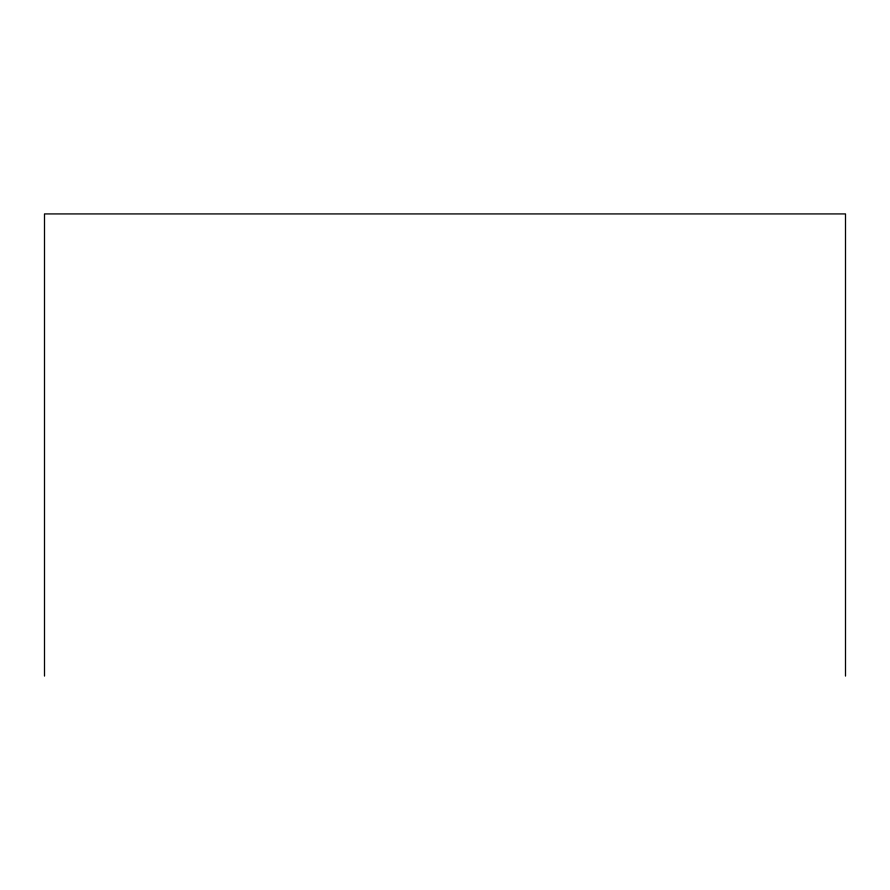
<?xml version="1.0" encoding="UTF-8"?>
<svg xmlns="http://www.w3.org/2000/svg" width="890" height="890" viewBox="0 0 890 890"><rect width="100%" height="100%" fill="white"/><g stroke="black" fill="none" stroke-linecap="round" stroke-linejoin="round"><path stroke-width="1.33" d="M845.5 676.077L845.5 213.923L44.5 213.923L44.5 676.077"/></g></svg>
